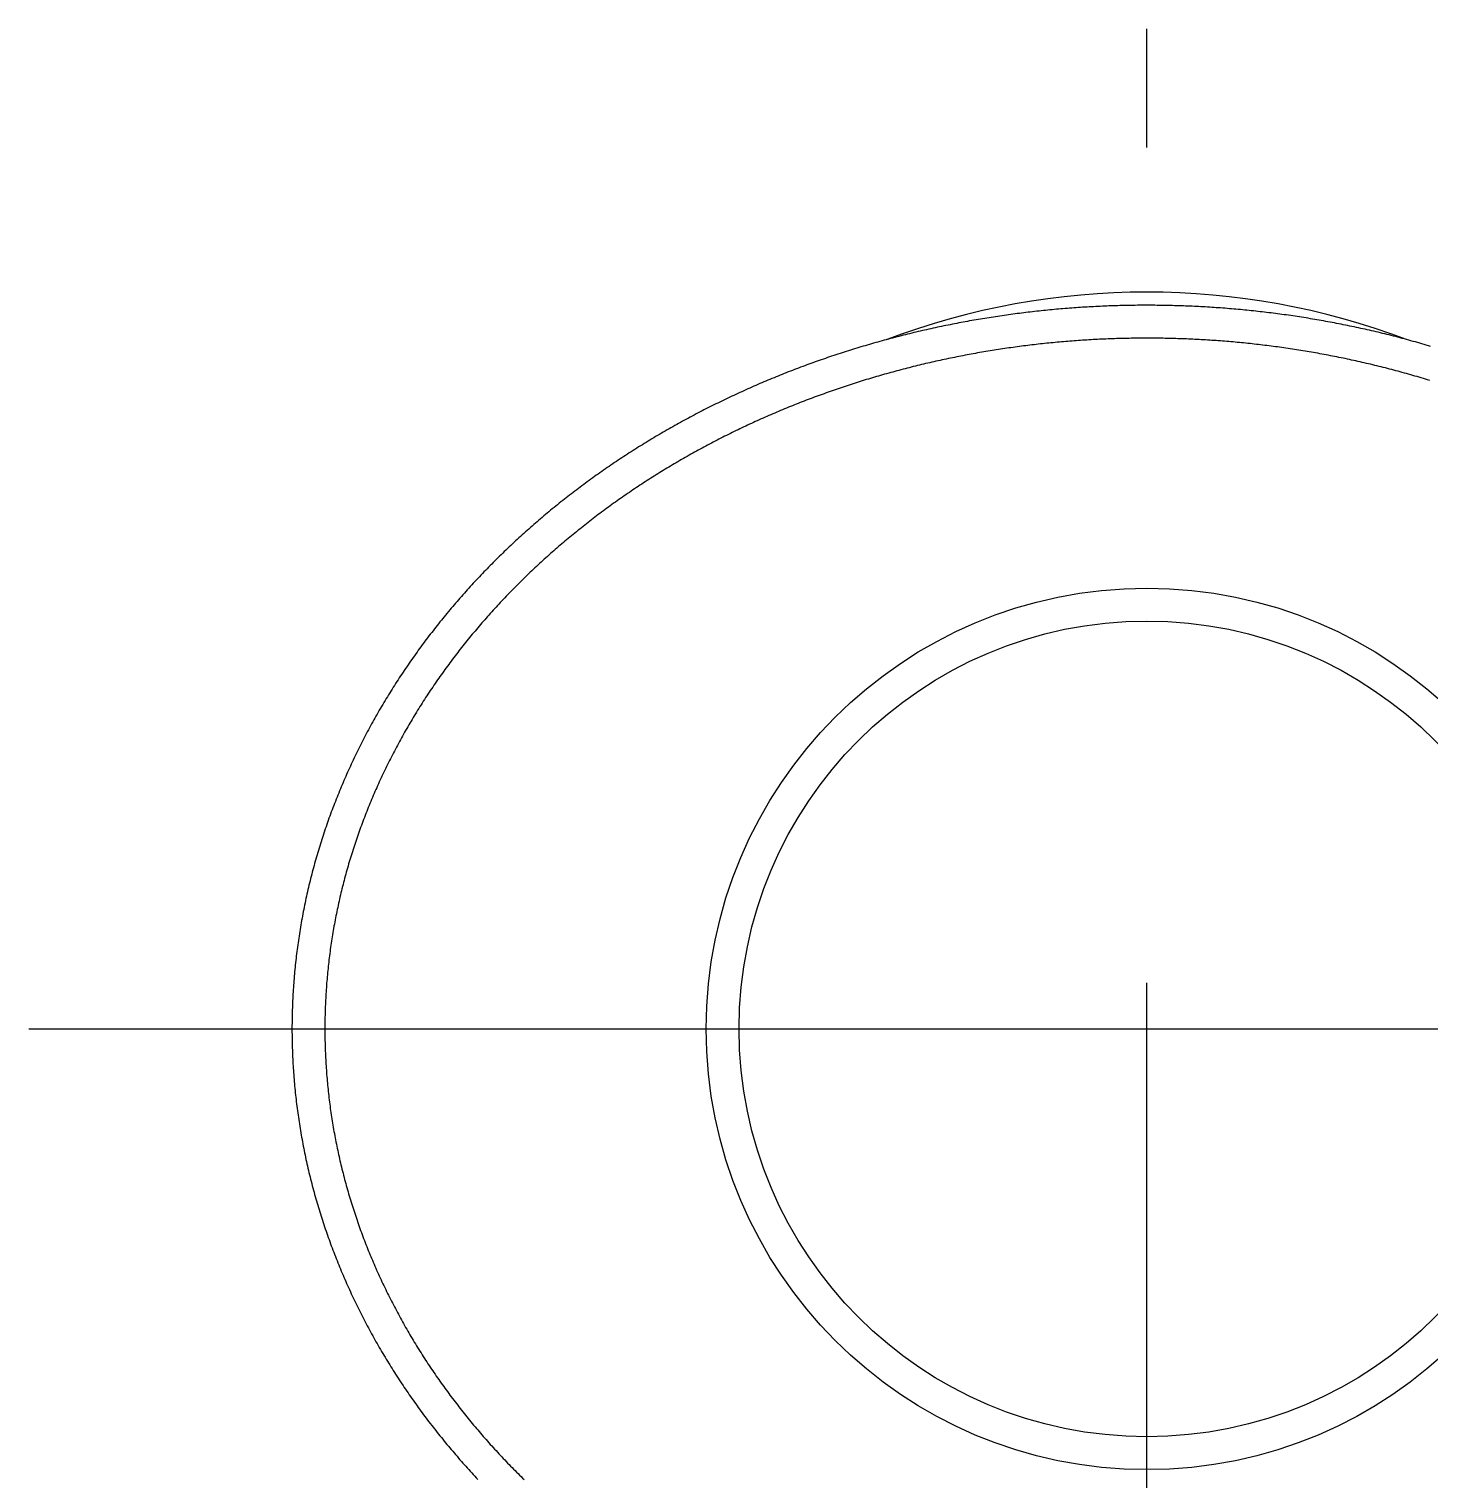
# Model space of a CAD drawing. Extents: x -10.3 to 52.1, y -16.9 to 49.7.
# Drawn here: x 35.13 to 45.77, y 38.68 to 49.7 of the extents above; entities that cross this region are included whole.
import ezdxf

# ---------------------------------------------------------------- set-up
doc = ezdxf.new("R2010")
doc.units = 0
doc.linetypes.add('CENTER', pattern=[50.8, 31.75, -6.35, 6.35, -6.35])
doc.layers.get('0').update_dxf_attribs({"linetype": 'CONTINUOUS'})
doc.layers.add('CENTER', color=1, linetype='CENTER')

msp = doc.modelspace()

# ---------------------------------------------------------------- linework, layer by layer
at = {"color": 7}
for points in [[(45.7858, 47.2878, 0), (45.7692, 47.2927, 0), (45.7526, 47.2976, 0), (45.736, 47.3024, 0), (45.7193, 47.3072, 0), (45.7027, 47.312, 0), (45.6861, 47.3167, 0), (45.6695, 47.3214, 0), (45.6529, 47.326, 0), (45.6363, 47.3306, 0), (45.6196, 47.3351, 0), (45.603, 47.3396, 0), (45.5864, 47.3441, 0), (45.5698, 47.3485, 0), (45.5532, 47.3529, 0), (45.5365, 47.3572, 0), (45.5199, 47.3615, 0), (45.5033, 47.3658, 0), (45.4867, 47.37, 0), (45.47, 47.3742, 0), (45.4534, 47.3783, 0), (45.4368, 47.3824, 0), (45.4202, 47.3865, 0), (45.4035, 47.3905, 0), (45.3869, 47.3945, 0), (45.3703, 47.3984, 0), (45.3536, 47.4023, 0), (45.337, 47.4062, 0), (45.3204, 47.41, 0), (45.3038, 47.4137, 0), (45.2871, 47.4175, 0), (45.2705, 47.4212, 0), (45.2539, 47.4248, 0), (45.2372, 47.4284, 0), (45.2206, 47.432, 0), (45.204, 47.4356, 0), (45.1873, 47.4391, 0), (45.1707, 47.4425, 0), (45.1541, 47.4459, 0), (45.1374, 47.4493, 0), (45.1208, 47.4527, 0), (45.1042, 47.456, 0), (45.0875, 47.4592, 0), (45.0709, 47.4625, 0), (45.0543, 47.4657, 0), (45.0376, 47.4688, 0), (45.021, 47.4719, 0), (45.0044, 47.475, 0), (44.9877, 47.478, 0), (44.9711, 47.481, 0), (44.9544, 47.484, 0), (44.9378, 47.4869, 0), (44.9212, 47.4898, 0), (44.9045, 47.4927, 0), (44.8879, 47.4955, 0), (44.8712, 47.4982, 0), (44.8546, 47.501, 0), (44.838, 47.5037, 0), (44.8213, 47.5063, 0), (44.8047, 47.5089, 0), (44.788, 47.5115, 0), (44.7714, 47.5141, 0), (44.7548, 47.5166, 0), (44.7381, 47.519, 0), (44.7215, 47.5215, 0), (44.7048, 47.5239, 0), (44.6882, 47.5262, 0), (44.6715, 47.5285, 0), (44.6549, 47.5308, 0), (44.6382, 47.533, 0), (44.6216, 47.5353, 0), (44.6049, 47.5374, 0), (44.5883, 47.5395, 0), (44.5717, 47.5416, 0), (44.555, 47.5437, 0), (44.5384, 47.5457, 0), (44.5217, 47.5477, 0), (44.5051, 47.5496, 0), (44.4884, 47.5515, 0), (44.4718, 47.5534, 0), (44.4551, 47.5552, 0), (44.4385, 47.557, 0), (44.4218, 47.5588, 0), (44.4052, 47.5605, 0), (44.3885, 47.5622, 0), (44.3719, 47.5638, 0), (44.3552, 47.5654, 0), (44.3386, 47.567, 0), (44.3219, 47.5685, 0), (44.3052, 47.57, 0), (44.2886, 47.5715, 0), (44.2719, 47.5729, 0), (44.2553, 47.5743, 0), (44.2386, 47.5756, 0), (44.222, 47.577, 0), (44.2053, 47.5782, 0), (44.1887, 47.5795, 0), (44.172, 47.5807, 0), (44.1554, 47.5818, 0), (44.1387, 47.583, 0), (44.122, 47.5841, 0), (44.1054, 47.5851, 0), (44.0887, 47.5861, 0), (44.0721, 47.5871, 0), (44.0554, 47.5881, 0), (44.0388, 47.589, 0), (44.0221, 47.5899, 0), (44.0054, 47.5907, 0), (43.9888, 47.5915, 0), (43.9721, 47.5923, 0), (43.9555, 47.593, 0), (43.9388, 47.5937, 0), (43.9222, 47.5943, 0), (43.9055, 47.595, 0), (43.8888, 47.5955, 0), (43.8722, 47.5961, 0), (43.8555, 47.5966, 0), (43.8389, 47.5971, 0), (43.8222, 47.5975, 0), (43.8055, 47.5979, 0), (43.7889, 47.5983, 0), (43.7722, 47.5986, 0), (43.7555, 47.5989, 0), (43.7389, 47.5992, 0), (43.7222, 47.5994, 0), (43.7056, 47.5996, 0), (43.6889, 47.5997, 0), (43.6722, 47.5999, 0), (43.6556, 47.5999, 0), (43.6389, 47.6, 0), (43.6222, 47.6, 0), (43.6056, 47.6, 0), (43.5889, 47.5999, 0), (43.5723, 47.5998, 0), (43.5556, 47.5997, 0), (43.5389, 47.5995, 0), (43.5223, 47.5993, 0), (43.5056, 47.5991, 0), (43.489, 47.5988, 0), (43.4723, 47.5985, 0), (43.4556, 47.5981, 0), (43.439, 47.5977, 0), (43.4223, 47.5973, 0), (43.4057, 47.5968, 0), (43.389, 47.5963, 0), (43.3724, 47.5958, 0), (43.3557, 47.5952, 0), (43.3391, 47.5946, 0), (43.3224, 47.594, 0), (43.3058, 47.5933, 0), (43.2891, 47.5926, 0), (43.2725, 47.5918, 0), (43.2558, 47.5911, 0), (43.2392, 47.5902, 0), (43.2225, 47.5894, 0), (43.2059, 47.5885, 0), (43.1893, 47.5876, 0), (43.1726, 47.5866, 0), (43.156, 47.5856, 0), (43.1394, 47.5845, 0), (43.1227, 47.5835, 0), (43.1061, 47.5824, 0), (43.0895, 47.5812, 0), (43.0729, 47.58, 0), (43.0563, 47.5788, 0), (43.0396, 47.5776, 0), (43.023, 47.5763, 0), (43.0064, 47.5749, 0), (42.9898, 47.5736, 0), (42.9732, 47.5722, 0), (42.9566, 47.5707, 0), (42.94, 47.5693, 0), (42.9234, 47.5677, 0), (42.9068, 47.5662, 0), (42.8903, 47.5646, 0), (42.8737, 47.563, 0), (42.8571, 47.5613, 0), (42.8405, 47.5597, 0), (42.8239, 47.5579, 0), (42.8074, 47.5562, 0), (42.7908, 47.5544, 0), (42.7743, 47.5525, 0), (42.7577, 47.5507, 0), (42.7411, 47.5488, 0), (42.7246, 47.5468, 0), (42.7081, 47.5448, 0), (42.6915, 47.5428, 0), (42.675, 47.5408, 0), (42.6585, 47.5387, 0), (42.6419, 47.5366, 0), (42.6254, 47.5344, 0), (42.6089, 47.5322, 0), (42.5924, 47.53, 0), (42.5759, 47.5277, 0), (42.5594, 47.5254, 0), (42.5429, 47.523, 0), (42.5264, 47.5207, 0), (42.5099, 47.5183, 0), (42.4934, 47.5158, 0), (42.4769, 47.5133, 0), (42.4605, 47.5108, 0), (42.444, 47.5082, 0), (42.4276, 47.5056, 0), (42.4111, 47.503, 0), (42.3947, 47.5003, 0), (42.3782, 47.4976, 0), (42.3618, 47.4949, 0), (42.3453, 47.4921, 0), (42.3289, 47.4893, 0), (42.3125, 47.4865, 0), (42.2961, 47.4836, 0), (42.2797, 47.4807, 0), (42.2633, 47.4777, 0), (42.2469, 47.4747, 0), (42.2305, 47.4717, 0), (42.2141, 47.4686, 0), (42.1978, 47.4655, 0), (42.1814, 47.4624, 0), (42.165, 47.4592, 0), (42.1487, 47.456, 0), (42.1323, 47.4527, 0), (42.116, 47.4495, 0), (42.0997, 47.4461, 0), (42.0834, 47.4428, 0), (42.067, 47.4394, 0), (42.0507, 47.436, 0), (42.0344, 47.4325, 0), (42.0181, 47.429, 0), (42.0018, 47.4255, 0), (41.9856, 47.4219, 0), (41.9693, 47.4183, 0), (41.953, 47.4146, 0), (41.9368, 47.4109, 0), (41.9205, 47.4072, 0), (41.9043, 47.4035, 0), (41.8881, 47.3997, 0), (41.8718, 47.3958, 0), (41.8556, 47.392, 0), (41.8394, 47.3881, 0), (41.8232, 47.3841, 0), (41.807, 47.3802, 0), (41.7909, 47.3762, 0), (41.7747, 47.3721, 0), (41.7585, 47.368, 0), (41.7424, 47.3639, 0), (41.7262, 47.3598, 0), (41.7101, 47.3556, 0), (41.694, 47.3513, 0), (41.6778, 47.3471, 0), (41.6617, 47.3428, 0), (41.6456, 47.3384, 0), (41.6295, 47.3341, 0), (41.6135, 47.3296, 0), (41.5974, 47.3252, 0), (41.5813, 47.3207, 0), (41.5653, 47.3162, 0), (41.5492, 47.3116, 0), (41.5332, 47.307, 0), (41.5172, 47.3024, 0), (41.5012, 47.2977, 0), (41.4852, 47.293, 0), (41.4692, 47.2883, 0), (41.4532, 47.2835, 0), (41.4372, 47.2787, 0), (41.4213, 47.2738, 0), (41.4053, 47.269, 0), (41.3894, 47.264, 0), (41.3734, 47.2591, 0), (41.3575, 47.2541, 0), (41.3416, 47.249, 0), (41.3257, 47.244, 0), (41.3098, 47.2389, 0), (41.294, 47.2337, 0), (41.2781, 47.2285, 0), (41.2622, 47.2233, 0), (41.2464, 47.2181, 0), (41.2306, 47.2128, 0), (41.2148, 47.2074, 0), (41.199, 47.2021, 0), (41.1832, 47.1967, 0), (41.1674, 47.1912, 0), (41.1516, 47.1858, 0), (41.1358, 47.1803, 0), (41.1201, 47.1747, 0), (41.1044, 47.1691, 0), (41.0886, 47.1635, 0), (41.0729, 47.1578, 0), (41.0572, 47.1521, 0), (41.0415, 47.1464, 0), (41.0259, 47.1406, 0), (41.0102, 47.1348, 0), (40.9946, 47.129, 0), (40.9789, 47.1231, 0), (40.9633, 47.1172, 0), (40.9477, 47.1112, 0), (40.9321, 47.1052, 0), (40.9165, 47.0992, 0), (40.9009, 47.0932, 0), (40.8854, 47.087, 0), (40.8698, 47.0809, 0), (40.8543, 47.0747, 0), (40.8388, 47.0685, 0), (40.8233, 47.0623, 0), (40.8078, 47.056, 0), (40.7923, 47.0497, 0), (40.7768, 47.0433, 0), (40.7614, 47.0369, 0), (40.7459, 47.0305, 0), (40.7305, 47.024, 0), (40.7151, 47.0175, 0), (40.6997, 47.0109, 0), (40.6843, 47.0043, 0), (40.6689, 46.9977, 0), (40.6536, 46.991, 0), (40.6382, 46.9843, 0), (40.6229, 46.9776, 0), (40.6076, 46.9708, 0), (40.5923, 46.964, 0), (40.577, 46.9572, 0), (40.5617, 46.9503, 0), (40.5465, 46.9434, 0), (40.5312, 46.9364, 0), (40.516, 46.9294, 0), (40.5008, 46.9224, 0), (40.4856, 46.9153, 0), (40.4704, 46.9082, 0), (40.4552, 46.901, 0), (40.4401, 46.8938, 0), (40.425, 46.8866, 0), (40.4098, 46.8793, 0), (40.3947, 46.872, 0), (40.3797, 46.8647, 0), (40.3646, 46.8573, 0), (40.3495, 46.8499, 0), (40.3345, 46.8425, 0), (40.3195, 46.835, 0), (40.3045, 46.8275, 0), (40.2895, 46.8199, 0), (40.2745, 46.8123, 0), (40.2596, 46.8047, 0), (40.2447, 46.797, 0), (40.2297, 46.7893, 0), (40.2149, 46.7815, 0), (40.2, 46.7737, 0), (40.1851, 46.7659, 0), (40.1703, 46.7581, 0), (40.1555, 46.7502, 0), (40.1407, 46.7422, 0), (40.1259, 46.7343, 0), (40.1111, 46.7262, 0), (40.0964, 46.7182, 0), (40.0816, 46.7101, 0), (40.0669, 46.702, 0), (40.0522, 46.6938, 0), (40.0376, 46.6856, 0), (40.0229, 46.6774, 0), (40.0083, 46.6691, 0), (39.9937, 46.6608, 0), (39.9791, 46.6525, 0), (39.9645, 46.6441, 0), (39.95, 46.6357, 0), (39.9354, 46.6272, 0), (39.9209, 46.6187, 0), (39.9064, 46.6102, 0), (39.892, 46.6016, 0), (39.8775, 46.593, 0), (39.8631, 46.5844, 0), (39.8487, 46.5757, 0), (39.8343, 46.567, 0), (39.8199, 46.5582, 0), (39.8056, 46.5494, 0), (39.7913, 46.5406, 0), (39.777, 46.5318, 0), (39.7627, 46.5229, 0), (39.7484, 46.5139, 0), (39.7342, 46.5049, 0), (39.72, 46.4959, 0), (39.7058, 46.4869, 0), (39.6917, 46.4778, 0), (39.6775, 46.4687, 0), (39.6634, 46.4595, 0), (39.6493, 46.4503, 0), (39.6352, 46.4411, 0), (39.6212, 46.4318, 0), (39.6072, 46.4225, 0), (39.5932, 46.4131, 0), (39.5792, 46.4038, 0), (39.5652, 46.3943, 0), (39.5513, 46.3849, 0), (39.5374, 46.3754, 0), (39.5235, 46.3659, 0), (39.5097, 46.3563, 0), (39.4958, 46.3467, 0), (39.482, 46.337, 0), (39.4683, 46.3274, 0), (39.4545, 46.3176, 0), (39.4408, 46.3079, 0), (39.4271, 46.2981, 0), (39.4134, 46.2883, 0), (39.3997, 46.2784, 0), (39.3861, 46.2685, 0), (39.3725, 46.2586, 0), (39.3589, 46.2486, 0), (39.3454, 46.2386, 0), (39.3319, 46.2286, 0), (39.3184, 46.2185, 0), (39.3049, 46.2084, 0), (39.2915, 46.1982, 0), (39.2781, 46.1881, 0), (39.2647, 46.1778, 0), (39.2513, 46.1676, 0), (39.238, 46.1573, 0), (39.2247, 46.147, 0), (39.2114, 46.1366, 0), (39.1982, 46.1262, 0), (39.185, 46.1157, 0), (39.1718, 46.1053, 0), (39.1586, 46.0948, 0), (39.1455, 46.0842, 0), (39.1324, 46.0736, 0), (39.1193, 46.063, 0), (39.1063, 46.0524, 0), (39.0932, 46.0417, 0), (39.0803, 46.031, 0), (39.0673, 46.0202, 0), (39.0544, 46.0094, 0), (39.0415, 45.9986, 0), (39.0286, 45.9877, 0), (39.0158, 45.9768, 0), (39.0029, 45.9659, 0), (38.9902, 45.9549, 0), (38.9774, 45.9439, 0), (38.9647, 45.9328, 0), (38.952, 45.9218, 0), (38.9394, 45.9106, 0), (38.9267, 45.8995, 0), (38.9141, 45.8883, 0), (38.9016, 45.8771, 0), (38.889, 45.8658, 0), (38.8765, 45.8545, 0), (38.8641, 45.8432, 0), (38.8516, 45.8318, 0), (38.8392, 45.8204, 0), (38.8268, 45.809, 0), (38.8145, 45.7975, 0), (38.8022, 45.786, 0), (38.7899, 45.7745, 0), (38.7777, 45.7629, 0), (38.7655, 45.7513, 0), (38.7533, 45.7397, 0), (38.7411, 45.728, 0), (38.729, 45.7163, 0), (38.7169, 45.7045, 0), (38.7049, 45.6928, 0), (38.6929, 45.6809, 0), (38.6809, 45.6691, 0), (38.6689, 45.6572, 0), (38.657, 45.6453, 0), (38.6451, 45.6333, 0), (38.6333, 45.6213, 0), (38.6215, 45.6093, 0), (38.6097, 45.5973, 0), (38.598, 45.5852, 0), (38.5863, 45.573, 0), (38.5746, 45.5609, 0), (38.5629, 45.5487, 0), (38.5513, 45.5364, 0), (38.5398, 45.5242, 0), (38.5282, 45.5119, 0), (38.5167, 45.4995, 0), (38.5053, 45.4872, 0), (38.4939, 45.4748, 0), (38.4825, 45.4623, 0), (38.4711, 45.4498, 0), (38.4598, 45.4373, 0), (38.4485, 45.4248, 0), (38.4373, 45.4122, 0), (38.426, 45.3996, 0), (38.4149, 45.3869, 0), (38.4037, 45.3743, 0), (38.3926, 45.3615, 0), (38.3816, 45.3488, 0), (38.3705, 45.336, 0), (38.3595, 45.3232, 0), (38.3486, 45.3103, 0), (38.3377, 45.2974, 0), (38.3268, 45.2845, 0), (38.3159, 45.2715, 0), (38.3051, 45.2585, 0), (38.2944, 45.2455, 0), (38.2836, 45.2324, 0), (38.2729, 45.2194, 0), (38.2623, 45.2062, 0), (38.2517, 45.1931, 0), (38.2411, 45.1799, 0), (38.2306, 45.1666, 0), (38.2201, 45.1534, 0), (38.2096, 45.1401, 0), (38.1992, 45.1267, 0), (38.1888, 45.1134, 0), (38.1785, 45.1, 0), (38.1682, 45.0865, 0), (38.1579, 45.073, 0), (38.1477, 45.0595, 0), (38.1375, 45.046, 0), (38.1274, 45.0324, 0), (38.1173, 45.0188, 0), (38.1072, 45.0052, 0), (38.0972, 44.9915, 0), (38.0872, 44.9778, 0), (38.0773, 44.9641, 0), (38.0674, 44.9503, 0), (38.0575, 44.9365, 0), (38.0477, 44.9227, 0), (38.038, 44.9088, 0), (38.0282, 44.8949, 0), (38.0186, 44.881, 0), (38.0089, 44.867, 0), (37.9993, 44.853, 0), (37.9898, 44.839, 0), (37.9802, 44.8249, 0), (37.9708, 44.8108, 0), (37.9613, 44.7967, 0), (37.952, 44.7825, 0), (37.9426, 44.7683, 0), (37.9333, 44.7541, 0), (37.9241, 44.7398, 0), (37.9149, 44.7256, 0), (37.9057, 44.7112, 0), (37.8966, 44.6969, 0), (37.8875, 44.6825, 0), (37.8785, 44.6681, 0), (37.8695, 44.6536, 0), (37.8605, 44.6391, 0), (37.8516, 44.6246, 0), (37.8428, 44.6101, 0), (37.834, 44.5955, 0), (37.8252, 44.5809, 0), (37.8165, 44.5662, 0), (37.8078, 44.5515, 0), (37.7992, 44.5368, 0), (37.7906, 44.5221, 0), (37.7821, 44.5073, 0), (37.7736, 44.4925, 0), (37.7652, 44.4777, 0), (37.7568, 44.4628, 0), (37.7484, 44.4479, 0), (37.7401, 44.433, 0), (37.7319, 44.418, 0), (37.7237, 44.403, 0), (37.7156, 44.388, 0), (37.7074, 44.373, 0), (37.6994, 44.3579, 0), (37.6914, 44.3428, 0), (37.6834, 44.3276, 0), (37.6755, 44.3125, 0), (37.6677, 44.2973, 0), (37.6599, 44.282, 0), (37.6521, 44.2668, 0), (37.6444, 44.2515, 0), (37.6368, 44.2362, 0), (37.6292, 44.2209, 0), (37.6216, 44.2055, 0), (37.6141, 44.1901, 0), (37.6067, 44.1747, 0), (37.5993, 44.1593, 0), (37.592, 44.1438, 0), (37.5847, 44.1283, 0), (37.5774, 44.1128, 0), (37.5702, 44.0973, 0), (37.5631, 44.0817, 0), (37.556, 44.0661, 0), (37.549, 44.0505, 0), (37.542, 44.0348, 0), (37.5351, 44.0191, 0), (37.5282, 44.0035, 0), (37.5214, 43.9877, 0), (37.5146, 43.972, 0), (37.5079, 43.9562, 0), (37.5013, 43.9404, 0), (37.4946, 43.9246, 0), (37.4881, 43.9088, 0), (37.4816, 43.8929, 0), (37.4752, 43.877, 0), (37.4688, 43.8611, 0), (37.4624, 43.8452, 0), (37.4562, 43.8292, 0), (37.4499, 43.8133, 0), (37.4438, 43.7973, 0), (37.4377, 43.7813, 0), (37.4316, 43.7652, 0), (37.4256, 43.7492, 0), (37.4197, 43.7331, 0), (37.4138, 43.717, 0), (37.4079, 43.7009, 0), (37.4022, 43.6847, 0), (37.3964, 43.6686, 0), (37.3908, 43.6524, 0), (37.3852, 43.6362, 0), (37.3796, 43.6199, 0), (37.3741, 43.6037, 0), (37.3687, 43.5874, 0), (37.3633, 43.5712, 0), (37.358, 43.5549, 0), (37.3527, 43.5386, 0), (37.3475, 43.5222, 0), (37.3424, 43.5059, 0), (37.3373, 43.4895, 0), (37.3323, 43.4731, 0), (37.3273, 43.4567, 0), (37.3224, 43.4403, 0), (37.3175, 43.4238, 0), (37.3127, 43.4074, 0), (37.308, 43.3909, 0), (37.3033, 43.3744, 0), (37.2987, 43.3579, 0), (37.2941, 43.3414, 0), (37.2897, 43.3249, 0), (37.2852, 43.3083, 0), (37.2808, 43.2918, 0), (37.2765, 43.2752, 0), (37.2723, 43.2586, 0), (37.2681, 43.242, 0), (37.2639, 43.2253, 0), (37.2599, 43.2087, 0), (37.2558, 43.1921, 0), (37.2519, 43.1754, 0), (37.248, 43.1587, 0), (37.2442, 43.142, 0), (37.2404, 43.1253, 0), (37.2367, 43.1086, 0), (37.233, 43.0919, 0), (37.2294, 43.0752, 0), (37.2259, 43.0584, 0), (37.2224, 43.0416, 0), (37.219, 43.0249, 0), (37.2157, 43.0081, 0), (37.2124, 42.9913, 0), (37.2092, 42.9745, 0), (37.206, 42.9577, 0), (37.2029, 42.9409, 0), (37.1998, 42.924, 0), (37.1969, 42.9072, 0), (37.1939, 42.8903, 0), (37.1911, 42.8735, 0), (37.1883, 42.8566, 0), (37.1855, 42.8397, 0), (37.1829, 42.8228, 0), (37.1803, 42.8059, 0), (37.1777, 42.789, 0), (37.1752, 42.7721, 0), (37.1728, 42.7552, 0), (37.1704, 42.7383, 0), (37.1681, 42.7213, 0), (37.1659, 42.7044, 0), (37.1637, 42.6874, 0), (37.1615, 42.6705, 0), (37.1595, 42.6535, 0), (37.1575, 42.6365, 0), (37.1556, 42.6196, 0), (37.1537, 42.6026, 0), (37.1519, 42.5856, 0), (37.1501, 42.5686, 0), (37.1484, 42.5516, 0), (37.1468, 42.5346, 0), (37.1452, 42.5176, 0), (37.1437, 42.5006, 0), (37.1423, 42.4836, 0), (37.1409, 42.4665, 0), (37.1396, 42.4495, 0), (37.1383, 42.4325, 0), (37.1371, 42.4155, 0), (37.136, 42.3984, 0), (37.135, 42.3814, 0), (37.134, 42.3643, 0), (37.133, 42.3473, 0), (37.1321, 42.3303, 0), (37.1313, 42.3132, 0), (37.1306, 42.2962, 0), (37.1299, 42.2791, 0), (37.1292, 42.262, 0), (37.1287, 42.245, 0), (37.1282, 42.2279, 0), (37.1277, 42.2109, 0), (37.1274, 42.1938, 0), (37.127, 42.1768, 0), (37.1268, 42.1597, 0), (37.1266, 42.1426, 0), (37.1265, 42.1256, 0), (37.1264, 42.1085, 0), (37.1264, 42.0915, 0), (37.1265, 42.0744, 0), (37.1266, 42.0573, 0), (37.1268, 42.0403, 0), (37.1271, 42.0232, 0), (37.1274, 42.0062, 0), (37.1278, 41.9891, 0), (37.1282, 41.972, 0), (37.1287, 41.955, 0), (37.1293, 41.9379, 0), (37.1299, 41.9209, 0), (37.1306, 41.9038, 0), (37.1313, 41.8868, 0), (37.1322, 41.8697, 0), (37.133, 41.8527, 0), (37.134, 41.8356, 0), (37.135, 41.8186, 0), (37.136, 41.8016, 0), (37.1372, 41.7845, 0), (37.1384, 41.7675, 0), (37.1396, 41.7505, 0), (37.1409, 41.7334, 0), (37.1423, 41.7164, 0), (37.1437, 41.6994, 0), (37.1452, 41.6824, 0), (37.1468, 41.6654, 0), (37.1484, 41.6484, 0), (37.1501, 41.6314, 0), (37.1519, 41.6144, 0), (37.1537, 41.5974, 0), (37.1556, 41.5804, 0), (37.1575, 41.5635, 0), (37.1595, 41.5465, 0), (37.1615, 41.5295, 0), (37.1637, 41.5126, 0), (37.1658, 41.4956, 0), (37.1681, 41.4787, 0), (37.1704, 41.4617, 0), (37.1728, 41.4448, 0), (37.1752, 41.4279, 0), (37.1777, 41.411, 0), (37.1802, 41.3941, 0), (37.1828, 41.3772, 0), (37.1855, 41.3603, 0), (37.1883, 41.3434, 0), (37.1911, 41.3265, 0), (37.1939, 41.3097, 0), (37.1968, 41.2928, 0), (37.1998, 41.276, 0), (37.2029, 41.2592, 0), (37.206, 41.2423, 0), (37.2091, 41.2255, 0), (37.2124, 41.2087, 0), (37.2156, 41.1919, 0), (37.219, 41.1751, 0), (37.2224, 41.1584, 0), (37.2259, 41.1416, 0), (37.2294, 41.1249, 0), (37.233, 41.1081, 0), (37.2366, 41.0914, 0), (37.2404, 41.0747, 0), (37.2441, 41.058, 0), (37.248, 41.0413, 0), (37.2519, 41.0246, 0), (37.2558, 41.0079, 0), (37.2598, 40.9913, 0), (37.2639, 40.9747, 0), (37.2681, 40.958, 0), (37.2723, 40.9414, 0), (37.2765, 40.9248, 0), (37.2809, 40.9083, 0), (37.2852, 40.8917, 0), (37.2897, 40.8751, 0), (37.2942, 40.8586, 0), (37.2987, 40.8421, 0), (37.3033, 40.8256, 0), (37.308, 40.8091, 0), (37.3128, 40.7926, 0), (37.3176, 40.7762, 0), (37.3224, 40.7597, 0), (37.3273, 40.7433, 0), (37.3323, 40.7269, 0), (37.3373, 40.7105, 0), (37.3424, 40.6941, 0), (37.3476, 40.6778, 0), (37.3528, 40.6615, 0), (37.358, 40.6451, 0), (37.3633, 40.6288, 0), (37.3687, 40.6126, 0), (37.3742, 40.5963, 0), (37.3796, 40.5801, 0), (37.3852, 40.5638, 0), (37.3908, 40.5476, 0), (37.3965, 40.5314, 0), (37.4022, 40.5153, 0), (37.408, 40.4991, 0), (37.4138, 40.483, 0), (37.4197, 40.4669, 0), (37.4256, 40.4508, 0), (37.4316, 40.4348, 0), (37.4377, 40.4187, 0), (37.4438, 40.4027, 0), (37.4499, 40.3867, 0), (37.4562, 40.3707, 0), (37.4624, 40.3548, 0), (37.4688, 40.3389, 0), (37.4751, 40.3229, 0), (37.4816, 40.3071, 0), (37.4881, 40.2912, 0), (37.4946, 40.2754, 0), (37.5012, 40.2595, 0), (37.5079, 40.2437, 0), (37.5146, 40.228, 0), (37.5214, 40.2122, 0), (37.5282, 40.1965, 0), (37.535, 40.1808, 0), (37.542, 40.1651, 0), (37.5489, 40.1495, 0), (37.556, 40.1339, 0), (37.5631, 40.1183, 0), (37.5702, 40.1027, 0), (37.5774, 40.0872, 0), (37.5846, 40.0716, 0), (37.5919, 40.0562, 0), (37.5992, 40.0407, 0), (37.6066, 40.0252, 0), (37.6141, 40.0098, 0), (37.6216, 39.9944, 0), (37.6291, 39.9791, 0), (37.6367, 39.9638, 0), (37.6444, 39.9485, 0), (37.6521, 39.9332, 0), (37.6599, 39.9179, 0), (37.6677, 39.9027, 0), (37.6755, 39.8875, 0), (37.6834, 39.8724, 0), (37.6914, 39.8572, 0), (37.6994, 39.8421, 0), (37.7074, 39.8271, 0), (37.7155, 39.812, 0), (37.7237, 39.797, 0), (37.7319, 39.782, 0), (37.7401, 39.7671, 0), (37.7484, 39.7522, 0), (37.7568, 39.7373, 0), (37.7651, 39.7224, 0), (37.7736, 39.7076, 0), (37.7821, 39.6928, 0), (37.7906, 39.678, 0), (37.7992, 39.6633, 0), (37.8078, 39.6486, 0), (37.8165, 39.6339, 0), (37.8252, 39.6193, 0), (37.8339, 39.6046, 0), (37.8427, 39.5901, 0), (37.8516, 39.5755, 0), (37.8605, 39.561, 0), (37.8694, 39.5465, 0), (37.8784, 39.532, 0), (37.8875, 39.5176, 0), (37.8965, 39.5032, 0), (37.9057, 39.4889, 0), (37.9148, 39.4745, 0), (37.9241, 39.4602, 0), (37.9333, 39.446, 0), (37.9426, 39.4317, 0), (37.952, 39.4175, 0), (37.9613, 39.4034, 0), (37.9708, 39.3892, 0), (37.9802, 39.3751, 0), (37.9898, 39.3611, 0), (37.9993, 39.347, 0), (38.0089, 39.333, 0), (38.0186, 39.319, 0), (38.0283, 39.3051, 0), (38.038, 39.2912, 0), (38.0478, 39.2773, 0), (38.0576, 39.2635, 0), (38.0674, 39.2497, 0), (38.0773, 39.2359, 0), (38.0873, 39.2221, 0), (38.0973, 39.2084, 0), (38.1073, 39.1947, 0), (38.1173, 39.1811, 0), (38.1274, 39.1675, 0), (38.1376, 39.1539, 0), (38.1478, 39.1404, 0), (38.158, 39.1269, 0), (38.1682, 39.1134, 0), (38.1785, 39.1, 0), (38.1889, 39.0866, 0), (38.1993, 39.0732, 0), (38.2097, 39.0598, 0), (38.2201, 39.0465, 0), (38.2306, 39.0333, 0), (38.2412, 39.02, 0), (38.2518, 39.0068, 0), (38.2624, 38.9937, 0), (38.273, 38.9806, 0), (38.2837, 38.9675, 0), (38.2944, 38.9544, 0), (38.3052, 38.9414, 0), (38.316, 38.9284, 0), (38.3268, 38.9154, 0), (38.3377, 38.9025, 0), (38.3486, 38.8896, 0), (38.3596, 38.8768, 0), (38.3706, 38.864, 0), (38.3816, 38.8512, 0), (38.3927, 38.8384, 0), (38.4038, 38.8257, 0), (38.4149, 38.813, 0), (38.4261, 38.8004, 0), (38.4373, 38.7878, 0), (38.4485, 38.7752, 0), (38.4598, 38.7627, 0), (38.4711, 38.7502, 0), (38.4825, 38.7377, 0), (38.4939, 38.7252, 0), (38.5053, 38.7128, 0), (38.5168, 38.7005, 0), (38.5282, 38.6881, 0), (38.5398, 38.6758, 0)], [(45.7785, 47.0287, 0), (45.7625, 47.0336, 0), (45.7465, 47.0385, 0), (45.7304, 47.0434, 0), (45.7144, 47.0482, 0), (45.6983, 47.0529, 0), (45.6823, 47.0576, 0), (45.6662, 47.0623, 0), (45.6502, 47.067, 0), (45.6342, 47.0716, 0), (45.6181, 47.0761, 0), (45.6021, 47.0806, 0), (45.586, 47.0851, 0), (45.5699, 47.0895, 0), (45.5539, 47.0939, 0), (45.5378, 47.0983, 0), (45.5218, 47.1026, 0), (45.5057, 47.1069, 0), (45.4897, 47.1111, 0), (45.4736, 47.1153, 0), (45.4575, 47.1194, 0), (45.4415, 47.1236, 0), (45.4254, 47.1276, 0), (45.4093, 47.1317, 0), (45.3933, 47.1357, 0), (45.3772, 47.1396, 0), (45.3611, 47.1435, 0), (45.3451, 47.1474, 0), (45.329, 47.1513, 0), (45.3129, 47.1551, 0), (45.2969, 47.1588, 0), (45.2808, 47.1626, 0), (45.2647, 47.1662, 0), (45.2486, 47.1699, 0), (45.2326, 47.1735, 0), (45.2165, 47.1771, 0), (45.2004, 47.1806, 0), (45.1843, 47.1841, 0), (45.1683, 47.1876, 0), (45.1522, 47.191, 0), (45.1361, 47.1944, 0), (45.12, 47.1977, 0), (45.104, 47.201, 0), (45.0879, 47.2043, 0), (45.0718, 47.2075, 0), (45.0557, 47.2107, 0), (45.0396, 47.2139, 0), (45.0236, 47.217, 0), (45.0075, 47.2201, 0), (44.9914, 47.2231, 0), (44.9753, 47.2261, 0), (44.9592, 47.2291, 0), (44.9431, 47.2321, 0), (44.9271, 47.235, 0), (44.911, 47.2378, 0), (44.8949, 47.2406, 0), (44.8788, 47.2434, 0), (44.8627, 47.2462, 0), (44.8466, 47.2489, 0), (44.8305, 47.2516, 0), (44.8144, 47.2542, 0), (44.7983, 47.2568, 0), (44.7822, 47.2594, 0), (44.7662, 47.2619, 0), (44.7501, 47.2644, 0), (44.734, 47.2669, 0), (44.7179, 47.2693, 0), (44.7018, 47.2717, 0), (44.6857, 47.274, 0), (44.6696, 47.2763, 0), (44.6535, 47.2786, 0), (44.6374, 47.2809, 0), (44.6213, 47.2831, 0), (44.6052, 47.2852, 0), (44.5891, 47.2874, 0), (44.573, 47.2895, 0), (44.5569, 47.2915, 0), (44.5408, 47.2935, 0), (44.5247, 47.2955, 0), (44.5086, 47.2975, 0), (44.4925, 47.2994, 0), (44.4764, 47.3013, 0), (44.4603, 47.3031, 0), (44.4442, 47.3049, 0), (44.4281, 47.3067, 0), (44.412, 47.3084, 0), (44.3959, 47.3101, 0), (44.3798, 47.3118, 0), (44.3637, 47.3134, 0), (44.3476, 47.315, 0), (44.3314, 47.3166, 0), (44.3153, 47.3181, 0), (44.2992, 47.3196, 0), (44.2831, 47.321, 0), (44.267, 47.3224, 0), (44.2509, 47.3238, 0), (44.2348, 47.3251, 0), (44.2187, 47.3264, 0), (44.2026, 47.3277, 0), (44.1865, 47.3289, 0), (44.1704, 47.3301, 0), (44.1542, 47.3313, 0), (44.1381, 47.3324, 0), (44.122, 47.3335, 0), (44.1059, 47.3346, 0), (44.0898, 47.3356, 0), (44.0737, 47.3366, 0), (44.0576, 47.3375, 0), (44.0414, 47.3385, 0), (44.0253, 47.3393, 0), (44.0092, 47.3402, 0), (43.9931, 47.341, 0), (43.977, 47.3418, 0), (43.9609, 47.3425, 0), (43.9448, 47.3432, 0), (43.9286, 47.3439, 0), (43.9125, 47.3445, 0), (43.8964, 47.3451, 0), (43.8803, 47.3457, 0), (43.8642, 47.3462, 0), (43.8481, 47.3467, 0), (43.8319, 47.3472, 0), (43.8158, 47.3476, 0), (43.7997, 47.348, 0), (43.7836, 47.3483, 0), (43.7675, 47.3487, 0), (43.7513, 47.349, 0), (43.7352, 47.3492, 0), (43.7191, 47.3494, 0), (43.703, 47.3496, 0), (43.6869, 47.3498, 0), (43.6707, 47.3499, 0), (43.6546, 47.3499, 0), (43.6385, 47.35, 0), (43.6224, 47.35, 0), (43.6063, 47.35, 0), (43.5901, 47.3499, 0), (43.574, 47.3498, 0), (43.5579, 47.3497, 0), (43.5418, 47.3495, 0), (43.5257, 47.3493, 0), (43.5095, 47.3491, 0), (43.4934, 47.3488, 0), (43.4773, 47.3485, 0), (43.4612, 47.3482, 0), (43.4451, 47.3478, 0), (43.429, 47.3474, 0), (43.4128, 47.3469, 0), (43.3967, 47.3465, 0), (43.3806, 47.3459, 0), (43.3645, 47.3454, 0), (43.3484, 47.3448, 0), (43.3323, 47.3442, 0), (43.3162, 47.3435, 0), (43.3001, 47.3428, 0), (43.284, 47.3421, 0), (43.2679, 47.3413, 0), (43.2518, 47.3406, 0), (43.2357, 47.3397, 0), (43.2196, 47.3389, 0), (43.2035, 47.338, 0), (43.1874, 47.337, 0), (43.1713, 47.3361, 0), (43.1552, 47.335, 0), (43.1392, 47.334, 0), (43.1231, 47.3329, 0), (43.107, 47.3318, 0), (43.0909, 47.3307, 0), (43.0748, 47.3295, 0), (43.0588, 47.3283, 0), (43.0427, 47.327, 0), (43.0266, 47.3257, 0), (43.0106, 47.3244, 0), (42.9945, 47.3231, 0), (42.9785, 47.3217, 0), (42.9624, 47.3203, 0), (42.9463, 47.3188, 0), (42.9303, 47.3173, 0), (42.9143, 47.3158, 0), (42.8982, 47.3142, 0), (42.8822, 47.3126, 0), (42.8662, 47.311, 0), (42.8501, 47.3093, 0), (42.8341, 47.3076, 0), (42.8181, 47.3059, 0), (42.8021, 47.3041, 0), (42.786, 47.3023, 0), (42.77, 47.3004, 0), (42.754, 47.2986, 0), (42.738, 47.2966, 0), (42.722, 47.2947, 0), (42.706, 47.2927, 0), (42.6901, 47.2907, 0), (42.6741, 47.2886, 0), (42.6581, 47.2865, 0), (42.6421, 47.2844, 0), (42.6262, 47.2823, 0), (42.6102, 47.2801, 0), (42.5942, 47.2778, 0), (42.5783, 47.2756, 0), (42.5623, 47.2733, 0), (42.5464, 47.2709, 0), (42.5305, 47.2686, 0), (42.5145, 47.2662, 0), (42.4986, 47.2637, 0), (42.4827, 47.2612, 0), (42.4668, 47.2587, 0), (42.4508, 47.2562, 0), (42.4349, 47.2536, 0), (42.419, 47.251, 0), (42.4032, 47.2483, 0), (42.3873, 47.2457, 0), (42.3714, 47.2429, 0), (42.3555, 47.2402, 0), (42.3396, 47.2374, 0), (42.3238, 47.2346, 0), (42.3079, 47.2317, 0), (42.2921, 47.2288, 0), (42.2762, 47.2259, 0), (42.2604, 47.2229, 0), (42.2446, 47.2199, 0), (42.2288, 47.2169, 0), (42.2129, 47.2138, 0), (42.1971, 47.2107, 0), (42.1813, 47.2076, 0), (42.1655, 47.2044, 0), (42.1498, 47.2012, 0), (42.134, 47.198, 0), (42.1182, 47.1947, 0), (42.1024, 47.1914, 0), (42.0867, 47.188, 0), (42.0709, 47.1846, 0), (42.0552, 47.1812, 0), (42.0395, 47.1778, 0), (42.0237, 47.1743, 0), (42.008, 47.1707, 0), (41.9923, 47.1672, 0), (41.9766, 47.1636, 0), (41.9609, 47.16, 0), (41.9452, 47.1563, 0), (41.9295, 47.1526, 0), (41.9139, 47.1489, 0), (41.8982, 47.1451, 0), (41.8826, 47.1413, 0), (41.8669, 47.1374, 0), (41.8513, 47.1336, 0), (41.8357, 47.1297, 0), (41.82, 47.1257, 0), (41.8044, 47.1217, 0), (41.7888, 47.1177, 0), (41.7732, 47.1137, 0), (41.7577, 47.1096, 0), (41.7421, 47.1055, 0), (41.7265, 47.1013, 0), (41.711, 47.0971, 0), (41.6954, 47.0929, 0), (41.6799, 47.0886, 0), (41.6644, 47.0843, 0), (41.6488, 47.08, 0), (41.6333, 47.0756, 0), (41.6178, 47.0712, 0), (41.6024, 47.0668, 0), (41.5869, 47.0623, 0), (41.5714, 47.0578, 0), (41.556, 47.0533, 0), (41.5405, 47.0487, 0), (41.5251, 47.0441, 0), (41.5096, 47.0394, 0), (41.4942, 47.0347, 0), (41.4788, 47.03, 0), (41.4634, 47.0253, 0), (41.4481, 47.0205, 0), (41.4327, 47.0156, 0), (41.4173, 47.0108, 0), (41.402, 47.0059, 0), (41.3866, 47.0009, 0), (41.3713, 46.996, 0), (41.356, 46.991, 0), (41.3407, 46.9859, 0), (41.3254, 46.9809, 0), (41.3101, 46.9758, 0), (41.2948, 46.9706, 0), (41.2796, 46.9654, 0), (41.2643, 46.9602, 0), (41.2491, 46.955, 0), (41.2339, 46.9497, 0), (41.2186, 46.9444, 0), (41.2034, 46.939, 0), (41.1883, 46.9336, 0), (41.1731, 46.9282, 0), (41.1579, 46.9227, 0), (41.1428, 46.9172, 0), (41.1276, 46.9117, 0), (41.1125, 46.9061, 0), (41.0974, 46.9005, 0), (41.0823, 46.8949, 0), (41.0672, 46.8892, 0), (41.0521, 46.8835, 0), (41.037, 46.8778, 0), (41.022, 46.872, 0), (41.007, 46.8662, 0), (40.9919, 46.8603, 0), (40.9769, 46.8544, 0), (40.9619, 46.8485, 0), (40.9469, 46.8425, 0), (40.932, 46.8365, 0), (40.917, 46.8305, 0), (40.9021, 46.8244, 0), (40.8871, 46.8183, 0), (40.8722, 46.8122, 0), (40.8573, 46.806, 0), (40.8424, 46.7998, 0), (40.8275, 46.7936, 0), (40.8127, 46.7873, 0), (40.7978, 46.781, 0), (40.783, 46.7746, 0), (40.7681, 46.7682, 0), (40.7533, 46.7618, 0), (40.7385, 46.7553, 0), (40.7237, 46.7488, 0), (40.709, 46.7423, 0), (40.6942, 46.7357, 0), (40.6795, 46.7291, 0), (40.6648, 46.7225, 0), (40.6501, 46.7158, 0), (40.6354, 46.7091, 0), (40.6207, 46.7024, 0), (40.606, 46.6956, 0), (40.5914, 46.6888, 0), (40.5767, 46.6819, 0), (40.5621, 46.675, 0), (40.5475, 46.6681, 0), (40.5329, 46.6611, 0), (40.5184, 46.6541, 0), (40.5038, 46.6471, 0), (40.4893, 46.64, 0), (40.4748, 46.6329, 0), (40.4603, 46.6258, 0), (40.4458, 46.6186, 0), (40.4313, 46.6114, 0), (40.4168, 46.6041, 0), (40.4024, 46.5968, 0), (40.388, 46.5895, 0), (40.3736, 46.5822, 0), (40.3592, 46.5748, 0), (40.3448, 46.5673, 0), (40.3305, 46.5599, 0), (40.3162, 46.5524, 0), (40.3019, 46.5448, 0), (40.2876, 46.5373, 0), (40.2733, 46.5297, 0), (40.259, 46.522, 0), (40.2448, 46.5143, 0), (40.2306, 46.5066, 0), (40.2164, 46.4989, 0), (40.2022, 46.4911, 0), (40.188, 46.4833, 0), (40.1739, 46.4754, 0), (40.1598, 46.4675, 0), (40.1457, 46.4596, 0), (40.1316, 46.4517, 0), (40.1175, 46.4437, 0), (40.1035, 46.4356, 0), (40.0894, 46.4276, 0), (40.0754, 46.4195, 0), (40.0615, 46.4113, 0), (40.0475, 46.4031, 0), (40.0335, 46.3949, 0), (40.0196, 46.3867, 0), (40.0057, 46.3784, 0), (39.9918, 46.3701, 0), (39.978, 46.3617, 0), (39.9641, 46.3534, 0), (39.9503, 46.3449, 0), (39.9365, 46.3365, 0), (39.9228, 46.328, 0), (39.909, 46.3195, 0), (39.8953, 46.3109, 0), (39.8816, 46.3023, 0), (39.8679, 46.2937, 0), (39.8542, 46.285, 0), (39.8406, 46.2763, 0), (39.8269, 46.2676, 0), (39.8134, 46.2588, 0), (39.7998, 46.25, 0), (39.7862, 46.2411, 0), (39.7727, 46.2322, 0), (39.7592, 46.2233, 0), (39.7457, 46.2144, 0), (39.7323, 46.2054, 0), (39.7188, 46.1964, 0), (39.7054, 46.1873, 0), (39.692, 46.1782, 0), (39.6787, 46.1691, 0), (39.6653, 46.1599, 0), (39.652, 46.1508, 0), (39.6387, 46.1415, 0), (39.6254, 46.1323, 0), (39.6122, 46.123, 0), (39.599, 46.1136, 0), (39.5858, 46.1043, 0), (39.5726, 46.0949, 0), (39.5595, 46.0854, 0), (39.5464, 46.076, 0), (39.5333, 46.0664, 0), (39.5202, 46.0569, 0), (39.5072, 46.0473, 0), (39.4942, 46.0377, 0), (39.4812, 46.0281, 0), (39.4683, 46.0184, 0), (39.4553, 46.0087, 0), (39.4424, 45.9989, 0), (39.4295, 45.9892, 0), (39.4167, 45.9794, 0), (39.4039, 45.9695, 0), (39.3911, 45.9596, 0), (39.3783, 45.9497, 0), (39.3656, 45.9398, 0), (39.3529, 45.9298, 0), (39.3402, 45.9198, 0), (39.3275, 45.9097, 0), (39.3149, 45.8996, 0), (39.3023, 45.8895, 0), (39.2897, 45.8793, 0), (39.2772, 45.8692, 0), (39.2646, 45.8589, 0), (39.2522, 45.8487, 0), (39.2397, 45.8384, 0), (39.2273, 45.8281, 0), (39.2149, 45.8177, 0), (39.2025, 45.8073, 0), (39.1902, 45.7969, 0), (39.1778, 45.7865, 0), (39.1656, 45.776, 0), (39.1533, 45.7654, 0), (39.1411, 45.7549, 0), (39.1289, 45.7443, 0), (39.1167, 45.7337, 0), (39.1046, 45.723, 0), (39.0925, 45.7123, 0), (39.0804, 45.7016, 0), (39.0684, 45.6909, 0), (39.0564, 45.6801, 0), (39.0444, 45.6692, 0), (39.0324, 45.6584, 0), (39.0205, 45.6475, 0), (39.0086, 45.6366, 0), (38.9968, 45.6256, 0), (38.9849, 45.6146, 0), (38.9731, 45.6036, 0), (38.9614, 45.5926, 0), (38.9496, 45.5815, 0), (38.9379, 45.5704, 0), (38.9263, 45.5592, 0), (38.9146, 45.548, 0), (38.903, 45.5368, 0), (38.8915, 45.5256, 0), (38.8799, 45.5143, 0), (38.8684, 45.503, 0), (38.857, 45.4916, 0), (38.8455, 45.4802, 0), (38.8341, 45.4688, 0), (38.8227, 45.4574, 0), (38.8114, 45.4459, 0), (38.8001, 45.4344, 0), (38.7888, 45.4229, 0), (38.7776, 45.4113, 0), (38.7664, 45.3997, 0), (38.7552, 45.388, 0), (38.7441, 45.3764, 0), (38.733, 45.3647, 0), (38.7219, 45.3529, 0), (38.7109, 45.3412, 0), (38.6999, 45.3294, 0), (38.6889, 45.3175, 0), (38.678, 45.3057, 0), (38.6671, 45.2938, 0), (38.6562, 45.2818, 0), (38.6454, 45.2699, 0), (38.6346, 45.2579, 0), (38.6239, 45.2458, 0), (38.6131, 45.2338, 0), (38.6025, 45.2217, 0), (38.5918, 45.2096, 0), (38.5812, 45.1974, 0), (38.5706, 45.1852, 0), (38.5601, 45.173, 0), (38.5496, 45.1607, 0), (38.5391, 45.1484, 0), (38.5287, 45.1361, 0), (38.5183, 45.1238, 0), (38.5079, 45.1114, 0), (38.4976, 45.099, 0), (38.4873, 45.0865, 0), (38.4771, 45.0741, 0), (38.4668, 45.0616, 0), (38.4567, 45.049, 0), (38.4465, 45.0364, 0), (38.4364, 45.0238, 0), (38.4264, 45.0112, 0), (38.4164, 44.9985, 0), (38.4064, 44.9858, 0), (38.3964, 44.9731, 0), (38.3865, 44.9603, 0), (38.3766, 44.9475, 0), (38.3668, 44.9347, 0), (38.357, 44.9219, 0), (38.3473, 44.909, 0), (38.3375, 44.8961, 0), (38.3279, 44.8831, 0), (38.3182, 44.8701, 0), (38.3086, 44.8571, 0), (38.2991, 44.8441, 0), (38.2896, 44.831, 0), (38.2801, 44.8179, 0), (38.2707, 44.8048, 0), (38.2613, 44.7916, 0), (38.2519, 44.7784, 0), (38.2426, 44.7652, 0), (38.2333, 44.7519, 0), (38.2241, 44.7386, 0), (38.2149, 44.7253, 0), (38.2057, 44.712, 0), (38.1966, 44.6986, 0), (38.1875, 44.6852, 0), (38.1785, 44.6718, 0), (38.1695, 44.6583, 0), (38.1606, 44.6448, 0), (38.1517, 44.6313, 0), (38.1428, 44.6177, 0), (38.134, 44.6041, 0), (38.1252, 44.5905, 0), (38.1165, 44.5768, 0), (38.1078, 44.5632, 0), (38.0992, 44.5495, 0), (38.0906, 44.5357, 0), (38.082, 44.5219, 0), (38.0735, 44.5081, 0), (38.065, 44.4943, 0), (38.0566, 44.4805, 0), (38.0482, 44.4666, 0), (38.0399, 44.4527, 0), (38.0316, 44.4387, 0), (38.0233, 44.4247, 0), (38.0151, 44.4107, 0), (38.0069, 44.3967, 0), (37.9988, 44.3826, 0), (37.9907, 44.3685, 0), (37.9827, 44.3544, 0), (37.9747, 44.3403, 0), (37.9668, 44.3261, 0), (37.9589, 44.3119, 0), (37.951, 44.2977, 0), (37.9432, 44.2834, 0), (37.9355, 44.2691, 0), (37.9278, 44.2548, 0), (37.9201, 44.2404, 0), (37.9125, 44.2261, 0), (37.9049, 44.2117, 0), (37.8974, 44.1973, 0), (37.8899, 44.1828, 0), (37.8825, 44.1683, 0), (37.8752, 44.1538, 0), (37.8678, 44.1393, 0), (37.8606, 44.1247, 0), (37.8533, 44.1102, 0), (37.8462, 44.0956, 0), (37.839, 44.0809, 0), (37.8319, 44.0663, 0), (37.8249, 44.0516, 0), (37.8179, 44.0369, 0), (37.811, 44.0222, 0), (37.8041, 44.0074, 0), (37.7973, 43.9927, 0), (37.7905, 43.9779, 0), (37.7838, 43.9631, 0), (37.7771, 43.9482, 0), (37.7705, 43.9333, 0), (37.7639, 43.9185, 0), (37.7574, 43.9036, 0), (37.7509, 43.8886, 0), (37.7445, 43.8737, 0), (37.7381, 43.8587, 0), (37.7318, 43.8437, 0), (37.7255, 43.8287, 0), (37.7193, 43.8136, 0), (37.7131, 43.7986, 0), (37.707, 43.7835, 0), (37.7009, 43.7684, 0), (37.6949, 43.7533, 0), (37.689, 43.7381, 0), (37.6831, 43.723, 0), (37.6772, 43.7078, 0), (37.6714, 43.6926, 0), (37.6656, 43.6774, 0), (37.66, 43.6621, 0), (37.6543, 43.6469, 0), (37.6487, 43.6316, 0), (37.6432, 43.6163, 0), (37.6377, 43.601, 0), (37.6323, 43.5856, 0), (37.6269, 43.5703, 0), (37.6216, 43.5549, 0), (37.6163, 43.5395, 0), (37.6111, 43.5241, 0), (37.606, 43.5087, 0), (37.6009, 43.4932, 0), (37.5958, 43.4778, 0), (37.5908, 43.4623, 0), (37.5859, 43.4468, 0), (37.581, 43.4313, 0), (37.5762, 43.4158, 0), (37.5714, 43.4002, 0), (37.5667, 43.3847, 0), (37.562, 43.3691, 0), (37.5574, 43.3535, 0), (37.5529, 43.3379, 0), (37.5484, 43.3223, 0), (37.544, 43.3067, 0), (37.5396, 43.291, 0), (37.5353, 43.2754, 0), (37.531, 43.2597, 0), (37.5268, 43.244, 0), (37.5227, 43.2283, 0), (37.5186, 43.2126, 0), (37.5145, 43.1969, 0), (37.5106, 43.1811, 0), (37.5066, 43.1654, 0), (37.5028, 43.1496, 0), (37.499, 43.1338, 0), (37.4952, 43.1181, 0), (37.4915, 43.1023, 0), (37.4879, 43.0865, 0), (37.4843, 43.0706, 0), (37.4808, 43.0548, 0), (37.4773, 43.039, 0), (37.4739, 43.0231, 0), (37.4706, 43.0072, 0), (37.4673, 42.9914, 0), (37.4641, 42.9755, 0), (37.4609, 42.9596, 0), (37.4578, 42.9437, 0), (37.4547, 42.9278, 0), (37.4517, 42.9118, 0), (37.4488, 42.8959, 0), (37.4459, 42.88, 0), (37.4431, 42.864, 0), (37.4403, 42.848, 0), (37.4376, 42.8321, 0), (37.435, 42.8161, 0), (37.4324, 42.8001, 0), (37.4298, 42.7841, 0), (37.4274, 42.7681, 0), (37.425, 42.7521, 0), (37.4226, 42.7361, 0), (37.4203, 42.7201, 0), (37.418, 42.7041, 0), (37.4159, 42.688, 0), (37.4137, 42.672, 0), (37.4117, 42.6559, 0), (37.4097, 42.6399, 0), (37.4077, 42.6238, 0), (37.4058, 42.6078, 0), (37.404, 42.5917, 0), (37.4022, 42.5756, 0), (37.4005, 42.5595, 0), (37.3988, 42.5435, 0), (37.3972, 42.5274, 0), (37.3957, 42.5113, 0), (37.3942, 42.4952, 0), (37.3928, 42.4791, 0), (37.3914, 42.463, 0), (37.3901, 42.4469, 0), (37.3889, 42.4308, 0), (37.3877, 42.4146, 0), (37.3866, 42.3985, 0), (37.3855, 42.3824, 0), (37.3845, 42.3663, 0), (37.3835, 42.3501, 0), (37.3827, 42.334, 0), (37.3818, 42.3179, 0), (37.381, 42.3018, 0), (37.3803, 42.2856, 0), (37.3797, 42.2695, 0), (37.3791, 42.2533, 0), (37.3786, 42.2372, 0), (37.3781, 42.2211, 0), (37.3777, 42.2049, 0), (37.3773, 42.1888, 0), (37.377, 42.1726, 0), (37.3768, 42.1565, 0), (37.3766, 42.1404, 0), (37.3765, 42.1242, 0), (37.3764, 42.1081, 0), (37.3764, 42.0919, 0), (37.3765, 42.0758, 0), (37.3766, 42.0596, 0), (37.3768, 42.0435, 0), (37.377, 42.0273, 0), (37.3773, 42.0112, 0), (37.3777, 41.9951, 0), (37.3781, 41.9789, 0), (37.3786, 41.9628, 0), (37.3791, 41.9466, 0), (37.3797, 41.9305, 0), (37.3804, 41.9144, 0), (37.3811, 41.8982, 0), (37.3818, 41.8821, 0), (37.3827, 41.866, 0), (37.3836, 41.8498, 0), (37.3845, 41.8337, 0), (37.3855, 41.8176, 0), (37.3866, 41.8015, 0), (37.3877, 41.7853, 0), (37.3889, 41.7692, 0), (37.3901, 41.7531, 0), (37.3914, 41.737, 0), (37.3928, 41.7209, 0), (37.3942, 41.7048, 0), (37.3957, 41.6887, 0), (37.3972, 41.6726, 0), (37.3988, 41.6565, 0), (37.4005, 41.6404, 0), (37.4022, 41.6244, 0), (37.404, 41.6083, 0), (37.4058, 41.5922, 0), (37.4077, 41.5762, 0), (37.4097, 41.5601, 0), (37.4117, 41.544, 0), (37.4137, 41.528, 0), (37.4159, 41.512, 0), (37.418, 41.4959, 0), (37.4203, 41.4799, 0), (37.4226, 41.4639, 0), (37.4249, 41.4479, 0), (37.4273, 41.4319, 0), (37.4298, 41.4159, 0), (37.4324, 41.3999, 0), (37.4349, 41.3839, 0), (37.4376, 41.3679, 0), (37.4403, 41.352, 0), (37.4431, 41.336, 0), (37.4459, 41.3201, 0), (37.4488, 41.3041, 0), (37.4517, 41.2882, 0), (37.4547, 41.2723, 0), (37.4578, 41.2563, 0), (37.4609, 41.2404, 0), (37.4641, 41.2245, 0), (37.4673, 41.2087, 0), (37.4706, 41.1928, 0), (37.4739, 41.1769, 0), (37.4773, 41.1611, 0), (37.4808, 41.1452, 0), (37.4843, 41.1294, 0), (37.4879, 41.1136, 0), (37.4915, 41.0978, 0), (37.4952, 41.0819, 0), (37.499, 41.0662, 0), (37.5028, 41.0504, 0), (37.5066, 41.0346, 0), (37.5106, 41.0189, 0), (37.5145, 41.0031, 0), (37.5186, 40.9874, 0), (37.5227, 40.9717, 0), (37.5268, 40.956, 0), (37.531, 40.9403, 0), (37.5353, 40.9246, 0), (37.5396, 40.909, 0), (37.544, 40.8933, 0), (37.5484, 40.8777, 0), (37.5529, 40.8621, 0), (37.5575, 40.8465, 0), (37.5621, 40.8309, 0), (37.5667, 40.8153, 0), (37.5714, 40.7998, 0), (37.5762, 40.7842, 0), (37.581, 40.7687, 0), (37.5859, 40.7532, 0), (37.5908, 40.7377, 0), (37.5958, 40.7222, 0), (37.6009, 40.7068, 0), (37.606, 40.6913, 0), (37.6111, 40.6759, 0), (37.6163, 40.6605, 0), (37.6216, 40.6451, 0), (37.6269, 40.6297, 0), (37.6323, 40.6144, 0), (37.6377, 40.599, 0), (37.6432, 40.5837, 0), (37.6487, 40.5684, 0), (37.6543, 40.5531, 0), (37.66, 40.5379, 0), (37.6656, 40.5226, 0), (37.6714, 40.5074, 0), (37.6772, 40.4922, 0), (37.683, 40.477, 0), (37.6889, 40.4619, 0), (37.6949, 40.4467, 0), (37.7009, 40.4316, 0), (37.707, 40.4165, 0), (37.7131, 40.4014, 0), (37.7193, 40.3863, 0), (37.7255, 40.3713, 0), (37.7317, 40.3563, 0), (37.7381, 40.3413, 0), (37.7444, 40.3263, 0), (37.7509, 40.3113, 0), (37.7573, 40.2964, 0), (37.7639, 40.2815, 0), (37.7704, 40.2666, 0), (37.7771, 40.2518, 0), (37.7837, 40.2369, 0), (37.7905, 40.2221, 0), (37.7973, 40.2073, 0), (37.8041, 40.1925, 0), (37.811, 40.1778, 0), (37.8179, 40.1631, 0), (37.8249, 40.1484, 0), (37.8319, 40.1337, 0), (37.839, 40.119, 0), (37.8461, 40.1044, 0), (37.8533, 40.0898, 0), (37.8605, 40.0752, 0), (37.8678, 40.0607, 0), (37.8751, 40.0462, 0), (37.8825, 40.0317, 0), (37.8899, 40.0172, 0), (37.8974, 40.0027, 0), (37.9049, 39.9883, 0), (37.9125, 39.9739, 0), (37.9201, 39.9596, 0), (37.9277, 39.9452, 0), (37.9355, 39.9309, 0), (37.9432, 39.9166, 0), (37.951, 39.9024, 0), (37.9588, 39.8882, 0), (37.9667, 39.874, 0), (37.9747, 39.8598, 0), (37.9827, 39.8456, 0), (37.9907, 39.8315, 0), (37.9988, 39.8174, 0), (38.0069, 39.8034, 0), (38.015, 39.7894, 0), (38.0233, 39.7754, 0), (38.0315, 39.7614, 0), (38.0398, 39.7474, 0), (38.0482, 39.7335, 0), (38.0565, 39.7196, 0), (38.065, 39.7058, 0), (38.0734, 39.692, 0), (38.082, 39.6782, 0), (38.0905, 39.6644, 0), (38.0991, 39.6506, 0), (38.1078, 39.6369, 0), (38.1165, 39.6232, 0), (38.1252, 39.6096, 0), (38.134, 39.596, 0), (38.1428, 39.5824, 0), (38.1517, 39.5688, 0), (38.1606, 39.5553, 0), (38.1695, 39.5418, 0), (38.1785, 39.5283, 0), (38.1876, 39.5149, 0), (38.1966, 39.5014, 0), (38.2057, 39.4881, 0), (38.2149, 39.4747, 0), (38.2241, 39.4614, 0), (38.2333, 39.4481, 0), (38.2426, 39.4348, 0), (38.2519, 39.4216, 0), (38.2613, 39.4084, 0), (38.2707, 39.3952, 0), (38.2801, 39.3821, 0), (38.2896, 39.369, 0), (38.2991, 39.3559, 0), (38.3087, 39.3428, 0), (38.3183, 39.3298, 0), (38.3279, 39.3168, 0), (38.3376, 39.3039, 0), (38.3473, 39.291, 0), (38.3571, 39.2781, 0), (38.3669, 39.2652, 0), (38.3767, 39.2524, 0), (38.3866, 39.2396, 0), (38.3965, 39.2268, 0), (38.4064, 39.2141, 0), (38.4164, 39.2014, 0), (38.4265, 39.1887, 0), (38.4365, 39.1761, 0), (38.4466, 39.1635, 0), (38.4567, 39.1509, 0), (38.4669, 39.1384, 0), (38.4771, 39.1259, 0), (38.4874, 39.1134, 0), (38.4977, 39.1009, 0), (38.508, 39.0885, 0), (38.5183, 39.0762, 0), (38.5287, 39.0638, 0), (38.5392, 39.0515, 0), (38.5496, 39.0392, 0), (38.5601, 39.027, 0), (38.5707, 39.0148, 0), (38.5812, 39.0026, 0), (38.5918, 38.9904, 0), (38.6025, 38.9783, 0), (38.6132, 38.9662, 0), (38.6239, 38.9541, 0), (38.6346, 38.9421, 0), (38.6454, 38.9301, 0), (38.6562, 38.9182, 0), (38.6671, 38.9062, 0), (38.678, 38.8943, 0), (38.6889, 38.8825, 0), (38.6999, 38.8706, 0), (38.7109, 38.8588, 0), (38.7219, 38.8471, 0), (38.733, 38.8353, 0), (38.7441, 38.8236, 0), (38.7552, 38.812, 0), (38.7664, 38.8003, 0), (38.7776, 38.7887, 0), (38.7888, 38.7771, 0), (38.8001, 38.7656, 0), (38.8114, 38.7541, 0), (38.8228, 38.7426, 0), (38.8341, 38.7312, 0), (38.8455, 38.7198, 0), (38.857, 38.7084, 0), (38.8684, 38.697, 0), (38.8799, 38.6857, 0), (38.8915, 38.6744, 0)]]:
    msp.add_polyline3d(points, dxfattribs=at)
at = {"color": 7, "linetype": 'CONTINUOUS'}
for radius in [3.35, 3.1]:
    msp.add_circle((43.6264, 42.1), radius, dxfattribs=at)
msp.add_arc((43.6264, 42.1), 5.6, 69.32801, 110.67199, dxfattribs=at)
at = {"layer": 'CENTER', "color": 1, "linetype": 'CENTER'}
for p, q in [((43.6264, -2), (43.6264, 49.7)), ((35.1264, 42.1), (52.1264, 42.1))]:
    msp.add_line(p, q, dxfattribs=at)

doc.saveas('drawing.dxf')
